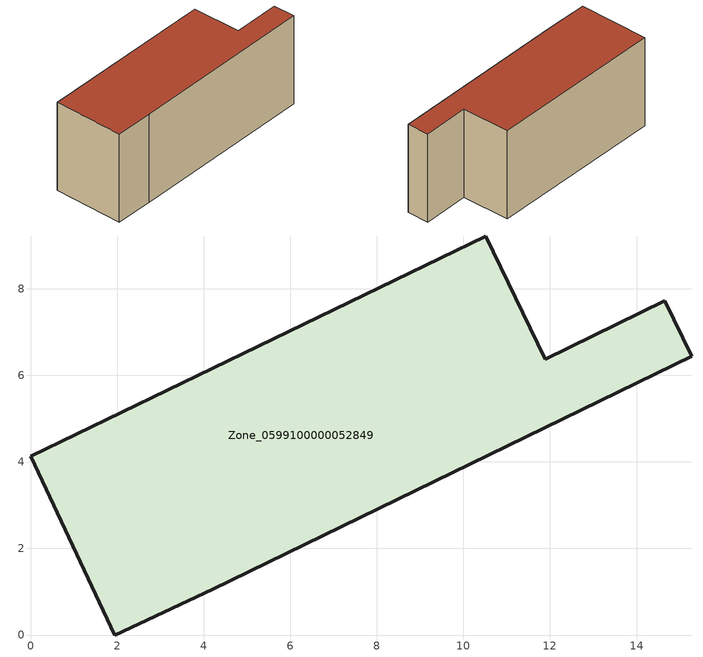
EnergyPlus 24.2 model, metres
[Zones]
Zone_0599100000052849
 floor ground (C_G): 4.2,1.06 1.94,0 0,4.13 10.51,9.22 11.88,6.38 14.65,7.73 15.28,6.45 z0
 wall outside (C_F): 1.94,0 4.2,1.06 15.28,6.45 14.65,7.73 11.88,6.38 10.51,9.22 0,4.13 1.94,0 z0:5.98
 roof outside (C_R): 10.51,9.22 0,4.13 1.94,0 4.2,1.06 15.28,6.45 14.65,7.73 11.88,6.38 z5.98
[BUILDING]
Pand.0599100000052849: North Axis=0; Terrain=City; Loads Convergence Tolerance Value=0.04; Temperature Convergence Tolerance Value=0.4; Solar Distribution=FullExterior; Maximum Number of Warmup Days=25; Minimum Number of Warmup Days=1
[Site:Location]
Rotterdam.The.Hague.AP_ZH_NLD Design_Conditions: Latitude=51.96; Longitude=4.45; Time Zone=1; Elevation=-4.5
[SITE:GROUNDTEMPERATURE:BUILDINGSURFACE]
18, 18, 18, 18, 18, 18, 18, 18, 18, 18, 18, 18
[MATERIAL] Thermal Absorptance=0.9; Solar Absorptance=0.7; Visible Absorptance=0.7
Name | Roughness | Thickness | Conductivity | Density | Specific Heat
G.TC.1946-1964 | MediumSmooth | 0.15 | 1 | 540 | 1210
F.TC.1946-1964 | Rough | 0.3 | 0.857143 | 1920 | 840
R.TC.1946-1964 | MediumRough | 0.2 | 0.235294 | 1500 | 1000
[CONSTRUCTION]
C_G: G.TC.1946-1964
C_F: F.TC.1946-1964
C_R: R.TC.1946-1964
[ZONE]
Zone_0599100000052849: Type=1; Multiplier=1; Ceiling Height=Autocalculate; Volume=Autocalculate; Floor Area=autocalculate; Part of Total Floor Area=Yes
[ZONEINFILTRATION:DESIGNFLOWRATE]
Infil_Zone_0599100000052849: Zone or ZoneList or Space or SpaceList=Zone_0599100000052849; Schedule=AlwaysOn; Design Flow Rate Calculation Method=Flow/Area; Flow Rate per Floor Area=0.003; Constant Term Coefficient=1; Temperature Term Coefficient=0; Velocity Term Coefficient=0; Velocity Squared Term Coefficient=0
[HVACTEMPLATE:ZONE:IDEALLOADSAIRSYSTEM]
Zone_0599100000052849: Maximum Heating Supply Air Temperature=50; Minimum Cooling Supply Air Temperature=13; Maximum Heating Supply Air Humidity Ratio=0.0156; Minimum Cooling Supply Air Humidity Ratio=0.0077; Heating Limit=NoLimit; Cooling Limit=NoLimit; Dehumidification Control Type=ConstantSensibleHeatRatio; Cooling Sensible Heat Ratio=0.7; Dehumidification Setpoint=60; Humidification Control Type=None; Humidification Setpoint=30; Outdoor Air Method=None; Outdoor Air Flow Rate per Person=0.00944; Outdoor Air Flow Rate per Zone Floor Area=0; Outdoor Air Flow Rate per Zone=0; Demand Controlled Ventilation Type=None; Outdoor Air Economizer Type=NoEconomizer; Heat Recovery Type=None; Sensible Heat Recovery Effectiveness=0.7; Latent Heat Recovery Effectiveness=0.65
[ZONECONTROL:THERMOSTAT]
ThermostatControl_Zone_0599100000052849: Zone or ZoneList=Zone_0599100000052849; Control Type Schedule=DualSetpointControlType; Control 1=Thermostat_Zone_0599100000052849; Temperature Difference Between Cutout And Setpoint=0
[THERMOSTATSETPOINT:DUALSETPOINT]
Thermostat_Zone_0599100000052849: Heating Setpoint Temperature Schedule=HeatingSetpoint_Zone_0599100000052849; Cooling Setpoint Temperature Schedule=CoolingSetpoint_Zone_0599100000052849
[SCHEDULE:COMPACT]
HeatingSetpoint_Zone_0599100000052849: Through: 12/31, For: AllDays, Until: 24:00, 21
CoolingSetpoint_Zone_0599100000052849: Through: 12/31, For: AllDays, Until: 24:00, 24
DualSetpointControlType: Through: 12/31, For: AllDays, Until: 24:00, 4
AlwaysOn: Through: 12/31, For: AllDays, Until: 24:00, 1
